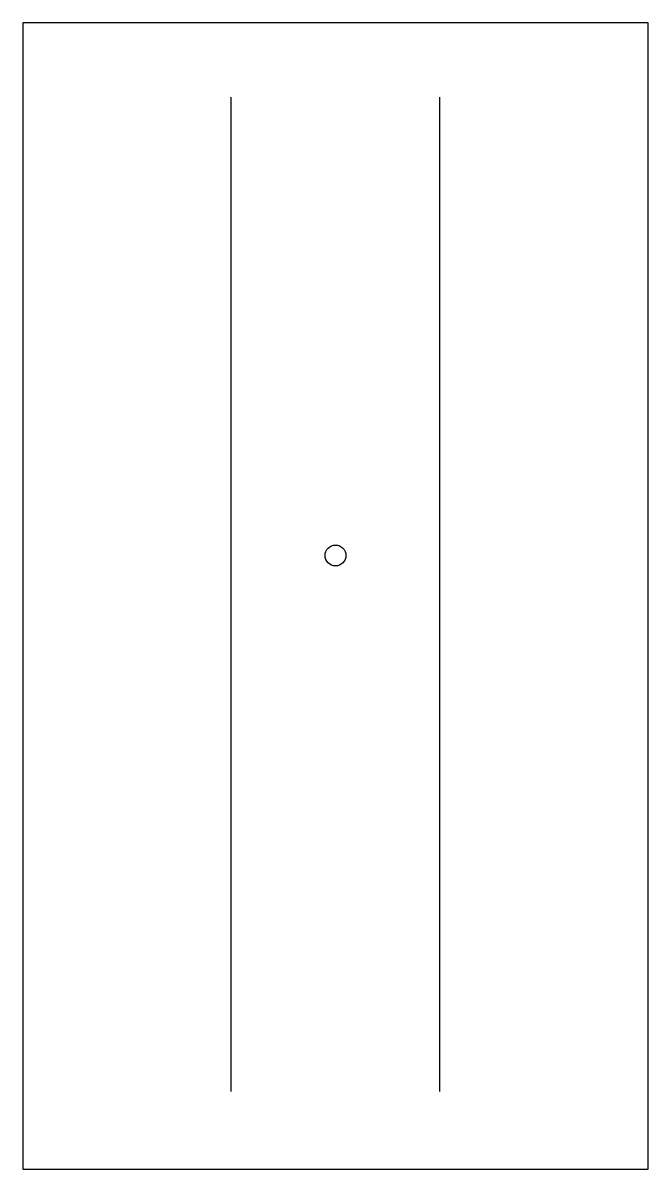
# Model space of a CAD drawing. Header units: millimetres. Extents: x 0 to 540, y 0 to 990.
import ezdxf

# ---------------------------------------------------------------- set-up
doc = ezdxf.new("R2010")
doc.units = ezdxf.units.MM
doc.layers.add('CORTE', color=7, linetype='Continuous')
doc.layers.add('GRAVACAO', color=3, linetype='Continuous')

msp = doc.modelspace()

# ---------------------------------------------------------------- linework, layer by layer
at = {"layer": 'CORTE'}
msp.add_lwpolyline([(0, 0), (540, 0), (540, 990), (0, 990)], close=True, dxfattribs=at)
msp.add_circle((270, 530), 9, dxfattribs=at)
at = {"layer": 'GRAVACAO'}
for p, q in [((180, 67), (180, 926)), ((360, 67), (360, 926))]:
    msp.add_line(p, q, dxfattribs=at)

doc.saveas('drawing.dxf')
